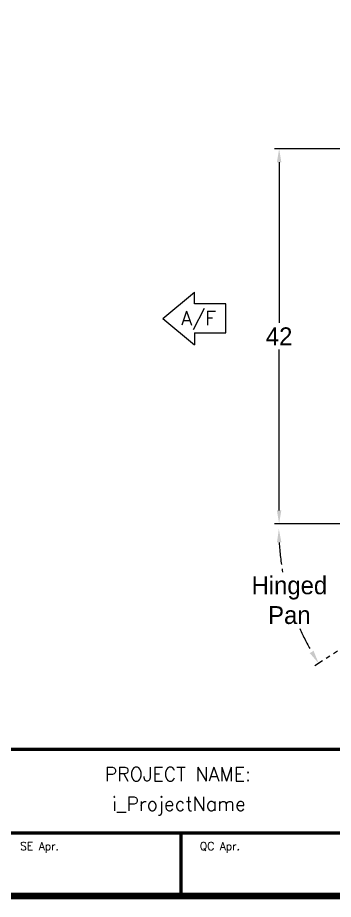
# Model space of a CAD drawing. Header units: inches. Extents: x 908 to 1218, y 494 to 690.
# Drawn here: x 1111.7 to 1147.1, y 497.7 to 596.6 of the extents above; entities that cross this region are included whole.
import ezdxf
from ezdxf.enums import TextEntityAlignment as Align

# ---------------------------------------------------------------- set-up
doc = ezdxf.new("R2010")
doc.units = ezdxf.units.IN
doc.header["$MEASUREMENT"] = 0
doc.header["$PDSIZE"] = -1
doc.linetypes.add('PHANTOM', pattern=[0.5, 0.25, -0.05, 0.05, -0.05, 0.05, -0.05])
doc.layers.add('Hingeable', color=7, linetype='PHANTOM')
doc.styles.add('SIMPLEX', font='SIMPLEX')
doc.dimstyles.new('RAE Solutions', dxfattribs={"dimtxt": 2, "dimasz": 1.5, "dimexe": 0.5, "dimexo": 0.5, "dimgap": 0.5, "dimtad": 0, "dimtih": 1, "dimtoh": 1, "dimdec": 3, "dimrnd": 0.125, "dimzin": 1, "dimdsep": 46, "dimlunit": 5, "dimtxsty": 'Standard', "dimcen": 0.09, "dimadec": 0, "dimazin": 0, "dimtfac": 1, "dimtdec": 3, "dimtofl": 0, "dimtmove": 0, "dimatfit": 3, "dimfxl": 1, "dimtolj": 1, "dimtzin": 1, "dimarcsym": 0})

# ---------------------------------------------------------------- blocks, each defined once
blk = doc.blocks.new('*D202')
at = {"color": 0, "linetype": 'Continuous', "lineweight": -2}
for p, q in [((1155.004, 581.879), (1140.511, 581.879)), ((1141.011, 580.379), (1141.011, 562.351)), ((1141.011, 541.323), (1141.011, 559.351)), ((1155.937, 539.823), (1140.511, 539.823))]:
    blk.add_line(p, q, dxfattribs=at)
at = {"color": 0, "linetype": 'Continuous'}
for points in [[(1140.761, 580.379), (1141.261, 580.379), (1141.011, 581.879)], [(1140.761, 541.323), (1141.261, 541.323), (1141.011, 539.823)]]:
    blk.add_solid(points, dxfattribs=at)
at = {"layer": 'Defpoints', "color": 0, "linetype": 'Continuous'}
for p in [(1155.504, 581.879), (1141.011, 539.823), (1156.437, 539.823)]:
    blk.add_point(p, dxfattribs=at)
at = {"color": 0, "linetype": 'Continuous', "lineweight": 25, "insert": (1141.011, 560.851), "char_height": 2, "attachment_point": 5}
blk.add_mtext('\\A1;42', dxfattribs=at)

msp = doc.modelspace()

# ---------------------------------------------------------------- linework, layer by layer
at = {"linetype": 'Continuous', "lineweight": 25}
for p, q in [((1127.9743, 562.8579), (1131.5155, 565.8088)), ((1131.5155, 564.4809), (1131.5155, 565.8088)), ((1135.0567, 564.4809), (1131.5155, 564.4809)), ((1135.0567, 561.2349), (1135.0567, 564.4809)), ((1127.9743, 562.8579), (1131.5155, 559.907)), ((1131.5155, 561.2349), (1131.5155, 559.907)), ((1131.5155, 561.2349), (1135.0567, 561.2349))]:
    msp.add_line(p, q, dxfattribs=at)
for p, q in [((1082.3828, 514.5337), (1176.4598, 514.5337)), ((1176.4598, 505.126), (1082.3828, 505.126)), ((1130.0092, 505.126), (1130.0092, 498.0702))]:
    msp.add_line(p, q)
for points, const_width in [([(913.0442, 498.0702), (1214.0906, 498.0702), (1214.0906, 686.2242), (913.0442, 686.2242), (913.0442, 498.0702)], 0.7526), ([(1214.0906, 514.5337), (988.3058, 514.5337), (988.3058, 498.0702)], 0.3763), ([(1176.4598, 505.126), (1082.3828, 505.126)], 0.3763), ([(1130.0092, 505.126), (1130.0092, 498.0702)], 0.3763)]:
    msp.add_lwpolyline(points, dxfattribs=dict(const_width=const_width))
at = {"layer": 'Hingeable', "linetype": 'PHANTOM', "ltscale": 10}
msp.add_line((1158.4476, 532.5953), (1145.0236, 523.894), dxfattribs=at)
for start, end in [(183.106998, 190.055942), (203.799761, 209.893002)]:
    msp.add_arc((1168.6445, 539.2336), 27.6647, start, end, dxfattribs=at)
for points in [[(1140.7705, 537.7274), (1141.2703, 537.7409), (1140.9798, 539.2336)], [(1144.8736, 525.5764), (1144.4471, 525.3156), (1145.4429, 524.1663)]]:
    msp.add_solid(points, dxfattribs=at)

# ---------------------------------------------------------------- texts
at = {"linetype": 'Continuous', "lineweight": 25, "style": 'SIMPLEX'}
msp.add_text('A/F', height=1.577, dxfattribs=at).set_placement((1130.0269, 562.0953))
at = {"style": 'SIMPLEX'}
for s, p in [('PROJECT NAME:', (1129.6575, 510.9667)), ('i_ProjectName', (1129.7762, 507.6241))]:
    msp.add_text(s, height=1.561678, dxfattribs=at).set_placement(p, align=Align.CENTER)
at = {"lineweight": 30, "style": 'SIMPLEX'}
for s, p in [('SE Apr.', (1111.9875, 503.2251)), ('QC Apr.', (1132.1311, 503.2251))]:
    msp.add_text(s, height=0.88197, dxfattribs=at).set_placement(p)
at = {"layer": 'Hingeable', "linetype": 'PHANTOM', "ltscale": 10, "insert": (1142.1609, 531.2364), "char_height": 2, "width": 4.666667, "attachment_point": 5}
msp.add_mtext('\\A1;Hinged Pan', dxfattribs=at)

# ---------------------------------------------------------------- dimensions: what is measured, and where the dimension line sits
at = {"linetype": 'Continuous', "lineweight": 25}
dim = msp.add_linear_dim(base=(1141.0105008492, 539.8227817362), p1=(1155.5038531882, 581.8792817093), p2=(1156.4368536101, 539.8227817362), angle=90, dimstyle='RAE Solutions', dxfattribs=at)
dim.commit()
dim.dimension.update_dxf_attribs({"geometry": '*D202', "text_midpoint": (1141.0105008492, 560.8510317227)})

doc.saveas('drawing.dxf')
